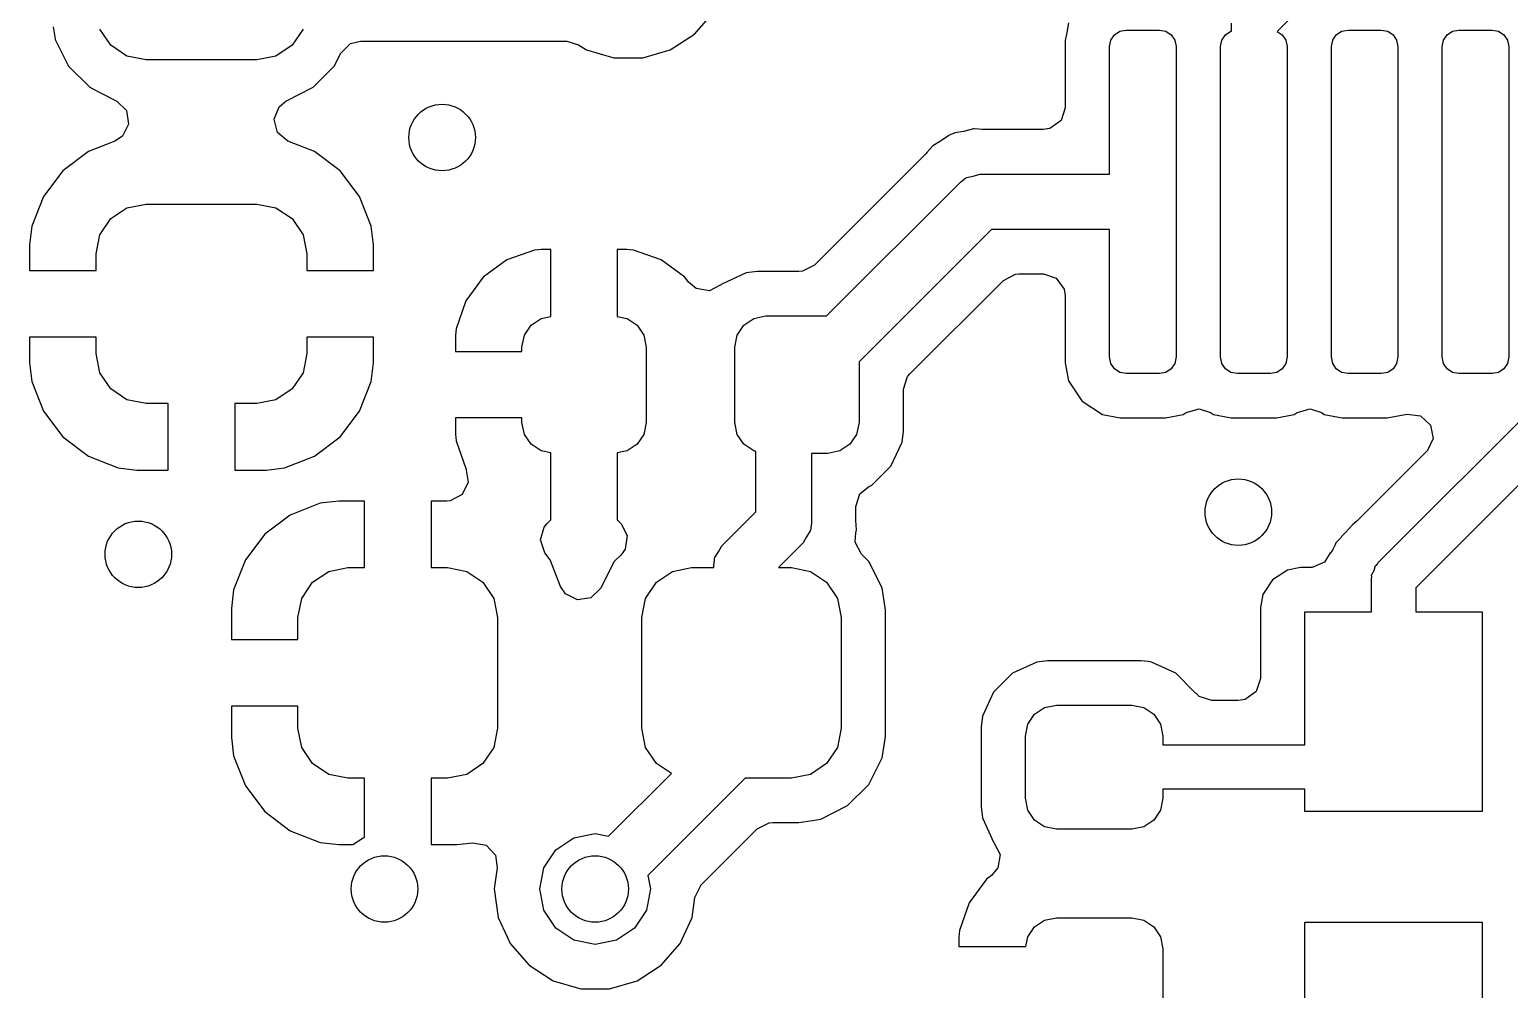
# Model space of a CAD drawing. Extents: x 100.3 to 197.2, y -144.7 to -85.3.
# Drawn here: x 123.55 to 130.22, y -102.6 to -98.27 of the extents above; entities that cross this region are included whole.
import ezdxf

# ---------------------------------------------------------------- set-up
doc = ezdxf.new("R2010")
doc.units = 0
doc.layers.add('BLACK', color=7, linetype='CONTINUOUS')

msp = doc.modelspace()

# ---------------------------------------------------------------- linework, layer by layer
at = {"layer": 'BLACK', "linetype": 'CONTINUOUS'}
for p, q in [((129.696, -97.7604), (129.175, -98.2814)), ((126.548, -98.294), (126.633, -98.1961)), ((123.656, -98.2601), (123.665, -98.3141)), ((123.916, -98.3441), (123.867, -98.2711)), ((124.783, -98.2711), (124.734, -98.3441)), ((128.235, -98.2425), (128.227, -98.286)), ((128.442, -98.297), (128.466, -98.2807)), ((128.466, -98.2807), (128.495, -98.275)), ((128.495, -98.275), (128.645, -98.275)), ((128.645, -98.275), (128.674, -98.2807)), ((128.674, -98.2807), (128.698, -98.297)), ((128.942, -98.297), (128.966, -98.2807)), ((128.966, -98.2807), (128.97, -98.28)), ((128.97, -98.28), (128.97, -98.2447)), ((129.175, -98.2814), (129.198, -98.297)), ((129.442, -98.297), (129.466, -98.2807)), ((129.466, -98.2807), (129.495, -98.275)), ((129.495, -98.275), (129.645, -98.275)), ((129.645, -98.275), (129.674, -98.2807)), ((129.674, -98.2807), (129.698, -98.297)), ((129.942, -98.297), (129.966, -98.2807)), ((129.966, -98.2807), (129.995, -98.275)), ((129.995, -98.275), (130.145, -98.275)), ((130.145, -98.275), (130.174, -98.2807)), ((130.174, -98.2807), (130.198, -98.297)), ((123.665, -98.3141), (123.665, -98.3181)), ((123.665, -98.3181), (123.665, -98.3181)), ((123.665, -98.3181), (123.726, -98.4382)), ((123.989, -98.3929), (123.916, -98.3441)), ((124.734, -98.3441), (124.661, -98.3929)), ((124.953, -98.3796), (124.997, -98.3363)), ((124.997, -98.3363), (125.042, -98.3255)), ((125.042, -98.3255), (125.972, -98.3255)), ((125.972, -98.3255), (126.025, -98.3412)), ((126.025, -98.3412), (126.061, -98.364)), ((126.439, -98.364), (126.548, -98.294)), ((128.227, -98.286), (128.219, -98.3229)), ((128.219, -98.3229), (128.219, -98.6255)), ((128.42, -98.35), (128.426, -98.3213)), ((128.42, -98.925), (128.42, -98.35)), ((128.426, -98.3213), (128.442, -98.297)), ((128.698, -98.297), (128.714, -98.3213)), ((128.714, -98.3213), (128.72, -98.35)), ((128.72, -98.35), (128.72, -99.75)), ((128.92, -98.35), (128.926, -98.3213)), ((128.92, -99.75), (128.92, -98.35)), ((128.926, -98.3213), (128.942, -98.297)), ((129.198, -98.297), (129.214, -98.3213)), ((129.214, -98.3213), (129.22, -98.35)), ((129.22, -98.35), (129.22, -99.75)), ((129.42, -98.35), (129.426, -98.3213)), ((129.42, -99.75), (129.42, -98.35)), ((129.426, -98.3213), (129.442, -98.297)), ((129.698, -98.297), (129.714, -98.3213)), ((129.714, -98.3213), (129.72, -98.35)), ((129.72, -98.35), (129.72, -99.75)), ((129.92, -98.35), (129.926, -98.3213)), ((129.92, -99.75), (129.92, -98.35)), ((129.926, -98.3213), (129.942, -98.297)), ((130.198, -98.297), (130.214, -98.3213)), ((130.214, -98.3213), (130.22, -98.35)), ((130.22, -98.35), (130.22, -99.75)), ((124.075, -98.41), (123.989, -98.3929)), ((124.575, -98.41), (124.075, -98.41)), ((124.661, -98.3929), (124.575, -98.41)), ((124.924, -98.4382), (124.953, -98.3796)), ((126.061, -98.364), (126.185, -98.4005)), ((126.185, -98.4005), (126.185, -98.4005)), ((126.185, -98.4005), (126.315, -98.4005)), ((126.315, -98.4005), (126.439, -98.364)), ((126.315, -98.4005), (126.315, -98.4005)), ((123.726, -98.4382), (123.726, -98.4382)), ((123.726, -98.4382), (123.822, -98.5335)), ((124.828, -98.5335), (124.924, -98.4382)), ((123.822, -98.5335), (123.87, -98.5583)), ((124.708, -98.5947), (124.828, -98.5335)), ((123.87, -98.5583), (123.944, -98.5956)), ((123.944, -98.5956), (123.987, -98.6388)), ((124.675, -98.6208), (124.706, -98.5956)), ((124.706, -98.5956), (124.708, -98.5947)), ((124.708, -98.5947), (124.708, -98.5947)), ((123.987, -98.6388), (123.996, -98.6993)), ((124.653, -98.6777), (124.675, -98.6208)), ((124.668, -98.7369), (124.653, -98.6777)), ((128.201, -98.6837), (128.151, -98.7197)), ((128.219, -98.6255), (128.201, -98.6837)), ((123.996, -98.6993), (123.969, -98.7538)), ((124.715, -98.7759), (124.668, -98.7369)), ((127.695, -98.7504), (127.662, -98.774)), ((127.697, -98.7501), (127.695, -98.7504)), ((127.695, -98.7504), (127.695, -98.7504)), ((127.721, -98.7402), (127.697, -98.7501)), ((127.722, -98.7394), (127.721, -98.7402)), ((127.762, -98.7323), (127.722, -98.7394)), ((127.722, -98.7394), (127.722, -98.7394)), ((127.767, -98.7314), (127.762, -98.7323)), ((127.806, -98.7207), (127.767, -98.7314)), ((127.811, -98.7211), (127.806, -98.7207)), ((127.806, -98.7207), (127.806, -98.7207)), ((127.847, -98.7243), (127.811, -98.7211)), ((127.851, -98.7245), (127.847, -98.7243)), ((128.12, -98.7245), (127.851, -98.7245)), ((128.151, -98.7197), (128.12, -98.7245)), ((123.935, -98.7759), (123.815, -98.8231)), ((123.969, -98.7538), (123.935, -98.7759)), ((124.835, -98.8231), (124.715, -98.7759)), ((127.623, -98.7968), (127.596, -98.8282)), ((127.658, -98.7763), (127.623, -98.7968)), ((127.662, -98.774), (127.658, -98.7763)), ((123.815, -98.8231), (123.7, -98.9103)), ((123.815, -98.8231), (123.815, -98.8231)), ((124.95, -98.9103), (124.835, -98.8231)), ((124.835, -98.8231), (124.835, -98.8231)), ((127.593, -98.8314), (127.089, -99.3355)), ((127.596, -98.8282), (127.593, -98.8314)), ((123.7, -98.9103), (123.613, -99.0253)), ((123.7, -98.9103), (123.7, -98.9103)), ((125.037, -99.0253), (124.95, -98.9103)), ((124.95, -98.9103), (124.95, -98.9103)), ((127.747, -98.9616), (127.764, -98.9482)), ((127.764, -98.9482), (127.767, -98.9448)), ((127.767, -98.9448), (127.77, -98.9441)), ((127.77, -98.9441), (127.775, -98.9403)), ((127.775, -98.9403), (127.805, -98.9337)), ((127.805, -98.9337), (127.835, -98.925)), ((127.835, -98.925), (128.42, -98.925)), ((127.143, -99.565), (127.747, -98.9616)), ((123.613, -99.0253), (123.56, -99.1595)), ((123.916, -99.1259), (123.989, -99.0771)), ((123.989, -99.0771), (124.075, -99.06)), ((124.075, -99.06), (124.575, -99.06)), ((124.575, -99.06), (124.661, -99.0771)), ((124.661, -99.0771), (124.734, -99.1259)), ((125.09, -99.1595), (125.037, -99.0253)), ((123.867, -99.1989), (123.916, -99.1259)), ((124.734, -99.1259), (124.783, -99.1989)), ((123.56, -99.1595), (123.55, -99.2439)), ((123.85, -99.285), (123.867, -99.1989)), ((124.783, -99.1989), (124.8, -99.285)), ((125.1, -99.2439), (125.09, -99.1595)), ((127.887, -99.175), (127.29, -99.7718)), ((128.42, -99.175), (127.887, -99.175)), ((128.42, -99.75), (128.42, -99.175)), ((123.55, -99.2439), (123.55, -99.36)), ((123.85, -99.36), (123.85, -99.285)), ((124.8, -99.285), (124.8, -99.36)), ((125.1, -99.36), (125.1, -99.2439)), ((125.1, -99.2439), (125.1, -99.2439)), ((125.827, -99.2678), (125.702, -99.3116)), ((125.857, -99.265), (125.827, -99.2678)), ((125.827, -99.2678), (125.827, -99.2678)), ((125.9, -99.265), (125.857, -99.265)), ((125.9, -99.567), (125.9, -99.265)), ((126.243, -99.265), (126.2, -99.265)), ((126.2, -99.265), (126.2, -99.265)), ((126.2, -99.265), (126.2, -99.567)), ((126.273, -99.2678), (126.243, -99.265)), ((126.398, -99.3116), (126.273, -99.2678)), ((125.702, -99.3116), (125.595, -99.3904)), ((126.505, -99.3904), (126.398, -99.3116)), ((127.089, -99.3355), (127.035, -99.3633)), ((123.55, -99.36), (123.55, -99.36)), ((123.55, -99.36), (123.85, -99.36)), ((124.8, -99.36), (125.1, -99.36)), ((125.1, -99.36), (125.1, -99.36)), ((125.595, -99.3904), (125.517, -99.4971)), ((125.595, -99.3904), (125.595, -99.3904)), ((126.521, -99.412), (126.505, -99.3904)), ((126.505, -99.3904), (126.505, -99.3904)), ((126.555, -99.4414), (126.521, -99.412)), ((126.781, -99.371), (126.672, -99.4218)), ((126.83, -99.3645), (126.781, -99.371)), ((126.781, -99.371), (126.781, -99.371)), ((127.019, -99.3645), (126.83, -99.3645)), ((126.83, -99.3645), (126.83, -99.3645)), ((127.035, -99.3633), (127.019, -99.3645)), ((127.519, -99.8258), (127.941, -99.4045)), ((127.941, -99.4045), (127.995, -99.3767)), ((127.995, -99.3767), (128.011, -99.3755)), ((128.011, -99.3755), (128.121, -99.3755)), ((128.121, -99.3755), (128.179, -99.3944)), ((128.179, -99.3944), (128.215, -99.4439)), ((126.616, -99.451), (126.555, -99.4414)), ((126.664, -99.4263), (126.616, -99.451)), ((126.665, -99.4267), (126.664, -99.4263)), ((126.668, -99.4243), (126.665, -99.4267)), ((126.67, -99.4232), (126.668, -99.4243)), ((126.672, -99.4218), (126.67, -99.4232)), ((126.672, -99.4218), (126.672, -99.4218)), ((128.215, -99.4439), (128.22, -99.4745)), ((128.22, -99.4745), (128.219, -99.7771)), ((125.517, -99.4971), (125.473, -99.6223)), ((125.781, -99.6514), (125.811, -99.606)), ((125.811, -99.606), (125.856, -99.5757)), ((125.856, -99.5757), (125.9, -99.567)), ((126.2, -99.567), (126.244, -99.5757)), ((126.244, -99.5757), (126.289, -99.606)), ((126.289, -99.606), (126.319, -99.6514)), ((126.741, -99.6514), (126.771, -99.606)), ((126.771, -99.606), (126.816, -99.5757)), ((126.816, -99.5757), (126.87, -99.565)), ((126.87, -99.565), (127.143, -99.565)), ((123.85, -99.66), (123.55, -99.66)), ((123.55, -99.66), (123.55, -99.66)), ((123.55, -99.66), (123.55, -99.7761)), ((123.85, -99.735), (123.85, -99.66)), ((125.1, -99.66), (124.8, -99.66)), ((124.8, -99.66), (124.8, -99.735)), ((125.1, -99.725), (125.1, -99.66)), ((125.1, -99.66), (125.1, -99.66)), ((125.473, -99.6223), (125.47, -99.652)), ((125.47, -99.652), (125.47, -99.725)), ((125.77, -99.705), (125.781, -99.6514)), ((126.319, -99.6514), (126.33, -99.705)), ((126.73, -99.705), (126.741, -99.6514)), ((123.867, -99.8211), (123.85, -99.735)), ((124.8, -99.735), (124.783, -99.8211)), ((125.1, -99.7761), (125.1, -99.725)), ((125.47, -99.725), (125.77, -99.725)), ((125.47, -99.725), (125.47, -99.725)), ((125.77, -99.725), (125.77, -99.705)), ((126.33, -99.705), (126.33, -100.045)), ((126.73, -100.045), (126.73, -99.705)), ((128.426, -99.7787), (128.42, -99.75)), ((128.72, -99.75), (128.714, -99.7787)), ((128.926, -99.7787), (128.92, -99.75)), ((129.22, -99.75), (129.214, -99.7787)), ((129.426, -99.7787), (129.42, -99.75)), ((129.72, -99.75), (129.714, -99.7787)), ((129.926, -99.7787), (129.92, -99.75)), ((130.22, -99.75), (130.214, -99.7787)), ((123.55, -99.7761), (123.56, -99.8605)), ((125.09, -99.8605), (125.1, -99.7761)), ((125.1, -99.7761), (125.1, -99.7761)), ((127.29, -99.7718), (127.29, -100.045)), ((128.219, -99.7771), (128.22, -99.7771)), ((128.22, -99.7771), (128.235, -99.8575)), ((128.442, -99.803), (128.426, -99.7787)), ((128.466, -99.8193), (128.442, -99.803)), ((128.495, -99.825), (128.466, -99.8193)), ((128.674, -99.8193), (128.645, -99.825)), ((128.698, -99.803), (128.674, -99.8193)), ((128.714, -99.7787), (128.698, -99.803)), ((128.942, -99.803), (128.926, -99.7787)), ((128.966, -99.8193), (128.942, -99.803)), ((128.995, -99.825), (128.966, -99.8193)), ((129.174, -99.8193), (129.145, -99.825)), ((129.198, -99.803), (129.174, -99.8193)), ((129.214, -99.7787), (129.198, -99.803)), ((129.442, -99.803), (129.426, -99.7787)), ((129.466, -99.8193), (129.442, -99.803)), ((129.495, -99.825), (129.466, -99.8193)), ((129.674, -99.8193), (129.645, -99.825)), ((129.698, -99.803), (129.674, -99.8193)), ((129.714, -99.7787), (129.698, -99.803)), ((129.942, -99.803), (129.926, -99.7787)), ((129.966, -99.8193), (129.942, -99.803)), ((129.995, -99.825), (129.966, -99.8193)), ((130.174, -99.8193), (130.145, -99.825)), ((130.198, -99.803), (130.174, -99.8193)), ((130.214, -99.7787), (130.198, -99.803)), ((123.56, -99.8605), (123.613, -99.9947)), ((123.916, -99.8941), (123.867, -99.8211)), ((124.783, -99.8211), (124.734, -99.8941)), ((125.037, -99.9947), (125.09, -99.8605)), ((127.49, -99.8958), (127.509, -99.8376)), ((127.509, -99.8376), (127.519, -99.8258)), ((128.235, -99.8575), (128.235, -99.8575)), ((128.235, -99.8575), (128.292, -99.9427)), ((128.645, -99.825), (128.495, -99.825)), ((129.145, -99.825), (128.995, -99.825)), ((129.645, -99.825), (129.495, -99.825)), ((129.629, -100.679), (130.47, -99.8386)), ((130.145, -99.825), (129.995, -99.825)), ((123.989, -99.9429), (123.916, -99.8941)), ((124.075, -99.96), (123.989, -99.9429)), ((124.661, -99.9429), (124.575, -99.96)), ((124.734, -99.8941), (124.661, -99.9429)), ((127.49, -100.085), (127.49, -99.8958)), ((128.292, -99.9427), (128.296, -99.9486)), ((128.296, -99.9486), (128.388, -100.01)), ((130.641, -99.9507), (129.8, -100.791)), ((123.613, -99.9947), (123.7, -100.11)), ((124.175, -99.96), (124.075, -99.96)), ((124.175, -100.26), (124.175, -99.96)), ((124.575, -99.96), (124.475, -99.96)), ((124.475, -99.96), (124.475, -100.26)), ((124.95, -100.11), (125.037, -99.9947)), ((128.388, -100.01), (128.468, -100.025)), ((128.672, -100.025), (128.752, -100.01)), ((128.752, -100.01), (128.765, -100.001)), ((128.765, -100.001), (128.824, -99.9846)), ((128.824, -99.9846), (128.875, -100.001)), ((128.875, -100.001), (128.888, -100.01)), ((128.888, -100.01), (128.968, -100.025)), ((129.172, -100.025), (129.252, -100.01)), ((129.252, -100.01), (129.265, -100.001)), ((129.265, -100.001), (129.324, -99.9846)), ((129.324, -99.9846), (129.375, -100.001)), ((129.375, -100.001), (129.388, -100.01)), ((129.388, -100.01), (129.468, -100.025)), ((129.672, -100.025), (129.752, -100.01)), ((129.752, -100.01), (129.761, -100.008)), ((129.752, -100.01), (129.752, -100.01)), ((129.761, -100.008), (129.821, -100.015)), ((129.821, -100.015), (129.866, -100.057)), ((125.77, -100.025), (125.47, -100.025)), ((125.47, -100.025), (125.47, -100.025)), ((125.47, -100.025), (125.47, -100.098)), ((125.77, -100.045), (125.77, -100.025)), ((125.781, -100.099), (125.77, -100.045)), ((126.33, -100.045), (126.319, -100.099)), ((126.741, -100.099), (126.73, -100.045)), ((127.29, -100.045), (127.279, -100.099)), ((127.484, -100.134), (127.49, -100.085)), ((128.468, -100.025), (128.672, -100.025)), ((128.968, -100.025), (129.172, -100.025)), ((129.468, -100.025), (129.672, -100.025)), ((129.866, -100.057), (129.878, -100.117)), ((123.7, -100.11), (123.7, -100.11)), ((123.7, -100.11), (123.815, -100.197)), ((124.835, -100.197), (124.95, -100.11)), ((124.95, -100.11), (124.95, -100.11)), ((125.47, -100.098), (125.473, -100.128)), ((125.473, -100.128), (125.473, -100.128)), ((125.473, -100.128), (125.517, -100.253)), ((125.811, -100.144), (125.781, -100.099)), ((125.856, -100.174), (125.811, -100.144)), ((126.289, -100.144), (126.244, -100.174)), ((126.319, -100.099), (126.289, -100.144)), ((126.771, -100.144), (126.741, -100.099)), ((126.816, -100.174), (126.771, -100.144)), ((127.249, -100.144), (127.204, -100.174)), ((127.279, -100.099), (127.249, -100.144)), ((127.433, -100.243), (127.484, -100.134)), ((129.878, -100.117), (129.853, -100.172)), ((123.815, -100.197), (123.95, -100.25)), ((124.7, -100.25), (124.835, -100.197)), ((125.9, -100.183), (125.856, -100.174)), ((125.9, -100.485), (125.9, -100.183)), ((126.244, -100.174), (126.2, -100.183)), ((126.2, -100.183), (126.2, -100.485)), ((126.825, -100.176), (126.816, -100.174)), ((126.825, -100.448), (126.825, -100.176)), ((127.15, -100.185), (127.075, -100.185)), ((127.075, -100.185), (127.075, -100.5)), ((127.204, -100.174), (127.15, -100.185)), ((129.85, -100.175), (129.534, -100.491)), ((129.853, -100.172), (129.85, -100.175)), ((123.95, -100.25), (124.034, -100.26)), ((124.034, -100.26), (124.034, -100.26)), ((124.034, -100.26), (124.175, -100.26)), ((124.175, -100.26), (124.175, -100.26)), ((124.475, -100.26), (124.616, -100.26)), ((124.475, -100.26), (124.475, -100.26)), ((124.616, -100.26), (124.7, -100.25)), ((124.616, -100.26), (124.616, -100.26)), ((125.517, -100.253), (125.518, -100.255)), ((125.518, -100.255), (125.518, -100.257)), ((125.518, -100.257), (125.519, -100.26)), ((125.519, -100.26), (125.518, -100.26)), ((125.518, -100.26), (125.528, -100.315)), ((127.348, -100.328), (127.433, -100.243)), ((125.528, -100.315), (125.501, -100.37)), ((127.294, -100.367), (127.333, -100.336)), ((127.333, -100.336), (127.336, -100.334)), ((127.336, -100.334), (127.348, -100.328)), ((124.86, -100.41), (124.725, -100.463)), ((124.944, -100.4), (124.86, -100.41)), ((125.06, -100.4), (124.944, -100.4)), ((125.06, -100.7), (125.06, -100.4)), ((125.06, -100.4), (125.06, -100.4)), ((125.43, -100.4), (125.36, -100.4)), ((125.36, -100.4), (125.36, -100.4)), ((125.36, -100.4), (125.36, -100.7)), ((125.447, -100.399), (125.43, -100.4)), ((125.501, -100.37), (125.447, -100.399)), ((127.275, -100.425), (127.294, -100.367)), ((124.725, -100.463), (124.61, -100.55)), ((125.882, -100.503), (125.9, -100.485)), ((126.2, -100.485), (126.217, -100.502)), ((126.672, -100.602), (126.825, -100.448)), ((127.275, -100.484), (127.275, -100.425)), ((127.276, -100.488), (127.275, -100.484)), ((124.61, -100.55), (124.523, -100.665)), ((124.61, -100.55), (124.61, -100.55)), ((125.853, -100.575), (125.87, -100.517)), ((125.87, -100.517), (125.882, -100.503)), ((126.217, -100.502), (126.244, -100.556)), ((127.07, -100.535), (127.053, -100.561)), ((127.071, -100.529), (127.07, -100.535)), ((127.072, -100.527), (127.071, -100.529)), ((127.075, -100.5), (127.072, -100.522)), ((127.072, -100.522), (127.072, -100.527)), ((127.273, -100.585), (127.275, -100.544)), ((127.275, -100.544), (127.279, -100.529)), ((127.279, -100.529), (127.276, -100.488)), ((129.482, -100.543), (129.468, -100.557)), ((129.483, -100.542), (129.482, -100.543)), ((129.516, -100.506), (129.483, -100.542)), ((129.523, -100.501), (129.516, -100.506)), ((129.534, -100.491), (129.522, -100.5)), ((129.522, -100.5), (129.523, -100.501)), ((125.873, -100.633), (125.853, -100.575)), ((126.235, -100.617), (126.217, -100.642)), ((126.244, -100.556), (126.235, -100.617)), ((126.657, -100.629), (126.672, -100.602)), ((127.038, -100.588), (126.927, -100.7)), ((127.053, -100.561), (127.038, -100.588)), ((127.301, -100.639), (127.273, -100.585)), ((129.426, -100.618), (129.42, -100.627)), ((129.437, -100.598), (129.426, -100.618)), ((129.44, -100.589), (129.437, -100.598)), ((129.462, -100.566), (129.44, -100.589)), ((129.44, -100.589), (129.44, -100.589)), ((129.466, -100.56), (129.462, -100.566)), ((129.468, -100.557), (129.466, -100.56)), ((129.468, -100.557), (129.468, -100.557)), ((124.523, -100.665), (124.47, -100.8)), ((125.897, -100.665), (125.873, -100.633)), ((125.944, -100.785), (125.897, -100.665)), ((126.186, -100.672), (126.124, -100.794)), ((126.217, -100.642), (126.186, -100.672)), ((126.635, -100.69), (126.638, -100.668)), ((126.638, -100.663), (126.639, -100.661)), ((126.638, -100.668), (126.638, -100.663)), ((126.639, -100.661), (126.64, -100.655)), ((126.64, -100.655), (126.657, -100.629)), ((127.334, -100.672), (127.301, -100.639)), ((127.395, -100.792), (127.334, -100.672)), ((127.334, -100.672), (127.334, -100.672)), ((127.334, -100.672), (127.334, -100.672)), ((127.334, -100.672), (127.334, -100.672)), ((129.389, -100.675), (129.333, -100.699)), ((129.415, -100.634), (129.389, -100.675)), ((129.417, -100.635), (129.415, -100.634)), ((129.42, -100.627), (129.417, -100.635)), ((129.619, -100.691), (129.626, -100.686)), ((129.626, -100.686), (129.629, -100.679)), ((124.826, -100.766), (124.899, -100.717)), ((124.899, -100.717), (124.985, -100.7)), ((124.985, -100.7), (125.06, -100.7)), ((125.36, -100.7), (125.435, -100.7)), ((125.435, -100.7), (125.521, -100.717)), ((125.521, -100.717), (125.594, -100.766)), ((126.376, -100.766), (126.449, -100.717)), ((126.449, -100.717), (126.535, -100.7)), ((126.535, -100.7), (126.635, -100.7)), ((126.635, -100.7), (126.635, -100.69)), ((126.927, -100.7), (126.985, -100.7)), ((126.985, -100.7), (127.071, -100.717)), ((127.071, -100.717), (127.144, -100.766)), ((129.222, -100.711), (129.155, -100.755)), ((129.28, -100.7), (129.222, -100.711)), ((129.222, -100.711), (129.222, -100.711)), ((129.325, -100.7), (129.28, -100.7)), ((129.28, -100.7), (129.28, -100.7)), ((129.28, -100.7), (129.28, -100.7)), ((129.333, -100.699), (129.325, -100.7)), ((129.6, -100.75), (129.602, -100.742)), ((129.6, -100.9), (129.6, -100.75)), ((129.601, -100.734), (129.612, -100.713)), ((129.602, -100.742), (129.601, -100.734)), ((129.612, -100.713), (129.619, -100.691)), ((124.47, -100.8), (124.46, -100.884)), ((124.777, -100.839), (124.826, -100.766)), ((125.594, -100.766), (125.643, -100.839)), ((125.966, -100.819), (125.944, -100.785)), ((126.021, -100.846), (125.966, -100.819)), ((126.124, -100.794), (126.081, -100.837)), ((126.327, -100.839), (126.376, -100.766)), ((127.144, -100.766), (127.193, -100.839)), ((127.404, -100.851), (127.395, -100.792)), ((127.395, -100.792), (127.395, -100.792)), ((127.395, -100.792), (127.395, -100.792)), ((129.155, -100.755), (129.111, -100.822)), ((129.155, -100.755), (129.155, -100.755)), ((129.8, -100.791), (129.8, -100.9)), ((124.46, -100.884), (124.46, -100.884)), ((124.46, -100.884), (124.46, -101.025)), ((124.76, -100.925), (124.777, -100.839)), ((125.643, -100.839), (125.66, -100.925)), ((126.081, -100.837), (126.021, -100.846)), ((126.31, -100.925), (126.327, -100.839)), ((127.193, -100.839), (127.21, -100.925)), ((127.41, -100.892), (127.404, -100.851)), ((129.111, -100.822), (129.1, -100.88)), ((129.1, -100.88), (129.1, -100.88)), ((129.1, -100.88), (129.1, -101.2)), ((129.111, -100.822), (129.111, -100.822)), ((124.76, -101.025), (124.76, -100.925)), ((125.66, -100.925), (125.66, -101.425)), ((126.31, -101.425), (126.31, -100.925)), ((127.21, -100.925), (127.21, -101.425)), ((127.41, -101.458), (127.41, -100.892)), ((129.3, -101.5), (129.3, -100.9)), ((129.3, -100.9), (129.6, -100.9)), ((129.8, -100.9), (130.1, -100.9)), ((130.1, -100.9), (130.1, -101.8)), ((124.46, -101.025), (124.76, -101.025)), ((124.46, -101.025), (124.46, -101.025)), ((128.091, -101.126), (127.982, -101.177)), ((128.14, -101.12), (128.091, -101.126)), ((128.091, -101.126), (128.091, -101.126)), ((128.56, -101.12), (128.14, -101.12)), ((128.14, -101.12), (128.14, -101.12)), ((128.593, -101.124), (128.56, -101.12)), ((128.56, -101.12), (128.56, -101.12)), ((128.609, -101.126), (128.593, -101.124)), ((128.718, -101.177), (128.609, -101.126)), ((128.609, -101.126), (128.609, -101.126)), ((127.982, -101.177), (127.897, -101.262)), ((128.803, -101.262), (128.718, -101.177)), ((128.718, -101.177), (128.718, -101.177)), ((128.718, -101.177), (128.718, -101.177)), ((129.1, -101.2), (129.081, -101.259)), ((127.897, -101.262), (127.846, -101.371)), ((128.809, -101.268), (128.803, -101.262)), ((128.803, -101.262), (128.803, -101.262)), ((128.81, -101.267), (128.809, -101.268)), ((128.823, -101.281), (128.81, -101.267)), ((128.881, -101.299), (128.823, -101.281)), ((129.081, -101.259), (129.031, -101.295)), ((124.76, -101.325), (124.46, -101.325)), ((124.46, -101.325), (124.46, -101.325)), ((124.46, -101.325), (124.46, -101.466)), ((124.76, -101.425), (124.76, -101.325)), ((128.081, -101.361), (128.126, -101.331)), ((128.126, -101.331), (128.18, -101.32)), ((128.18, -101.32), (128.52, -101.32)), ((128.52, -101.32), (128.574, -101.331)), ((128.574, -101.331), (128.619, -101.361)), ((129, -101.299), (128.881, -101.299)), ((129.031, -101.295), (129, -101.299)), ((127.846, -101.371), (127.84, -101.42)), ((127.84, -101.42), (127.84, -101.78)), ((127.846, -101.371), (127.846, -101.371)), ((128.04, -101.46), (128.051, -101.406)), ((128.051, -101.406), (128.081, -101.361)), ((128.619, -101.361), (128.649, -101.406)), ((128.649, -101.406), (128.66, -101.46)), ((124.46, -101.466), (124.46, -101.466)), ((124.46, -101.466), (124.47, -101.55)), ((124.777, -101.511), (124.76, -101.425)), ((125.66, -101.425), (125.643, -101.511)), ((126.327, -101.511), (126.31, -101.425)), ((127.21, -101.425), (127.193, -101.511)), ((127.395, -101.558), (127.41, -101.463)), ((127.41, -101.463), (127.41, -101.458)), ((128.04, -101.74), (128.04, -101.46)), ((128.66, -101.46), (128.66, -101.5)), ((124.47, -101.55), (124.523, -101.685)), ((124.826, -101.584), (124.777, -101.511)), ((125.643, -101.511), (125.594, -101.584)), ((126.376, -101.584), (126.327, -101.511)), ((127.193, -101.511), (127.144, -101.584)), ((128.66, -101.5), (129.3, -101.5)), ((124.899, -101.633), (124.826, -101.584)), ((125.594, -101.584), (125.521, -101.633)), ((126.444, -101.629), (126.376, -101.584)), ((127.144, -101.584), (127.071, -101.633)), ((127.334, -101.678), (127.395, -101.558)), ((124.523, -101.685), (124.61, -101.8)), ((124.985, -101.65), (124.899, -101.633)), ((125.06, -101.65), (124.985, -101.65)), ((125.06, -101.918), (125.06, -101.65)), ((125.435, -101.65), (125.36, -101.65)), ((125.36, -101.65), (125.36, -101.95)), ((125.521, -101.633), (125.435, -101.65)), ((126.161, -101.912), (126.444, -101.629)), ((126.777, -101.65), (126.338, -102.089)), ((126.985, -101.65), (126.777, -101.65)), ((127.071, -101.633), (126.985, -101.65)), ((127.238, -101.774), (127.334, -101.678)), ((128.051, -101.794), (128.04, -101.74)), ((128.66, -101.74), (128.649, -101.794)), ((129.3, -101.7), (128.66, -101.7)), ((128.66, -101.7), (128.66, -101.74)), ((129.3, -101.8), (129.3, -101.7)), ((124.61, -101.8), (124.61, -101.8)), ((124.61, -101.8), (124.725, -101.887)), ((127.118, -101.835), (127.238, -101.774)), ((127.84, -101.78), (127.84, -101.78)), ((127.84, -101.78), (127.846, -101.829)), ((128.081, -101.839), (128.051, -101.794)), ((128.649, -101.794), (128.619, -101.839)), ((130.1, -101.8), (129.3, -101.8)), ((124.725, -101.887), (124.86, -101.94)), ((126.577, -102.133), (126.831, -101.879)), ((126.831, -101.879), (126.885, -101.852)), ((126.885, -101.852), (126.901, -101.85)), ((126.901, -101.85), (127.018, -101.85)), ((127.018, -101.85), (127.04, -101.847)), ((127.04, -101.847), (127.118, -101.835)), ((127.846, -101.829), (127.846, -101.829)), ((127.846, -101.829), (127.897, -101.938)), ((128.126, -101.869), (128.081, -101.839)), ((128.18, -101.88), (128.126, -101.869)), ((128.52, -101.88), (128.18, -101.88)), ((128.574, -101.869), (128.52, -101.88)), ((128.619, -101.839), (128.574, -101.869)), ((124.86, -101.94), (124.944, -101.95)), ((124.944, -101.95), (124.944, -101.95)), ((124.944, -101.95), (125.008, -101.95)), ((125.008, -101.95), (125.054, -101.919)), ((125.054, -101.919), (125.06, -101.918)), ((125.36, -101.95), (125.36, -101.95)), ((125.36, -101.95), (125.476, -101.95)), ((125.476, -101.95), (125.549, -101.941)), ((125.476, -101.95), (125.476, -101.95)), ((125.549, -101.941), (125.609, -101.953)), ((125.609, -101.953), (125.651, -101.998)), ((125.923, -101.973), (126.004, -101.919)), ((126.004, -101.919), (126.1, -101.9)), ((126.1, -101.9), (126.161, -101.912)), ((127.897, -101.938), (127.897, -101.938)), ((127.897, -101.938), (127.897, -101.938)), ((127.897, -101.938), (127.898, -101.94)), ((127.898, -101.94), (127.899, -101.942)), ((127.899, -101.942), (127.902, -101.945)), ((127.902, -101.945), (127.901, -101.946)), ((127.901, -101.946), (127.926, -101.994)), ((125.651, -101.998), (125.659, -102.054)), ((125.869, -102.054), (125.923, -101.973)), ((127.926, -101.994), (127.916, -102.055)), ((125.659, -102.054), (125.645, -102.15)), ((125.85, -102.15), (125.869, -102.054)), ((126.338, -102.089), (126.35, -102.15)), ((127.887, -102.089), (127.865, -102.105)), ((127.916, -102.055), (127.887, -102.089)), ((125.645, -102.15), (125.645, -102.15)), ((125.645, -102.15), (125.663, -102.278)), ((125.869, -102.246), (125.85, -102.15)), ((126.35, -102.15), (126.331, -102.246)), ((126.55, -102.189), (126.577, -102.134)), ((126.577, -102.134), (126.577, -102.133)), ((127.865, -102.105), (127.787, -102.212)), ((127.865, -102.105), (127.865, -102.105)), ((126.537, -102.278), (126.55, -102.189)), ((127.787, -102.212), (127.743, -102.337)), ((125.663, -102.278), (125.703, -102.366)), ((125.923, -102.327), (125.869, -102.246)), ((126.331, -102.246), (126.277, -102.327)), ((126.483, -102.396), (126.537, -102.278)), ((128.126, -102.291), (128.18, -102.28)), ((128.18, -102.28), (128.52, -102.28)), ((128.52, -102.28), (128.574, -102.291)), ((126.004, -102.381), (125.923, -102.327)), ((126.277, -102.327), (126.196, -102.381)), ((127.743, -102.337), (127.74, -102.367)), ((128.051, -102.366), (128.081, -102.321)), ((128.081, -102.321), (128.126, -102.291)), ((128.574, -102.291), (128.619, -102.321)), ((128.619, -102.321), (128.649, -102.366)), ((129.3, -103.2), (129.3, -102.3)), ((129.3, -102.3), (130.1, -102.3)), ((130.1, -102.3), (130.1, -103.2)), ((125.703, -102.366), (125.717, -102.396)), ((125.717, -102.396), (125.802, -102.494)), ((126.1, -102.4), (126.004, -102.381)), ((126.196, -102.381), (126.1, -102.4)), ((126.398, -102.494), (126.483, -102.396)), ((127.74, -102.367), (127.74, -102.41)), ((127.74, -102.41), (127.74, -102.41)), ((127.74, -102.41), (128.042, -102.41)), ((128.042, -102.41), (128.051, -102.366)), ((128.649, -102.366), (128.66, -102.42)), ((128.66, -102.42), (128.66, -102.7)), ((125.802, -102.494), (125.802, -102.494)), ((125.802, -102.494), (125.907, -102.562)), ((126.289, -102.564), (126.398, -102.494)), ((125.907, -102.562), (125.911, -102.564)), ((125.911, -102.564), (126.035, -102.6)), ((126.035, -102.6), (126.035, -102.6)), ((126.035, -102.6), (126.165, -102.6)), ((126.165, -102.6), (126.289, -102.564)), ((126.165, -102.6), (126.165, -102.6))]:
    msp.add_line(p, q, dxfattribs=at)
at = {"layer": 'BLACK'}
for centre in [(125.41, -98.76), (129, -100.45), (124.04, -100.64), (125.15, -102.15), (126.1, -102.15)]:
    msp.add_circle(centre, 0.15, dxfattribs=at)

doc.saveas('drawing.dxf')
